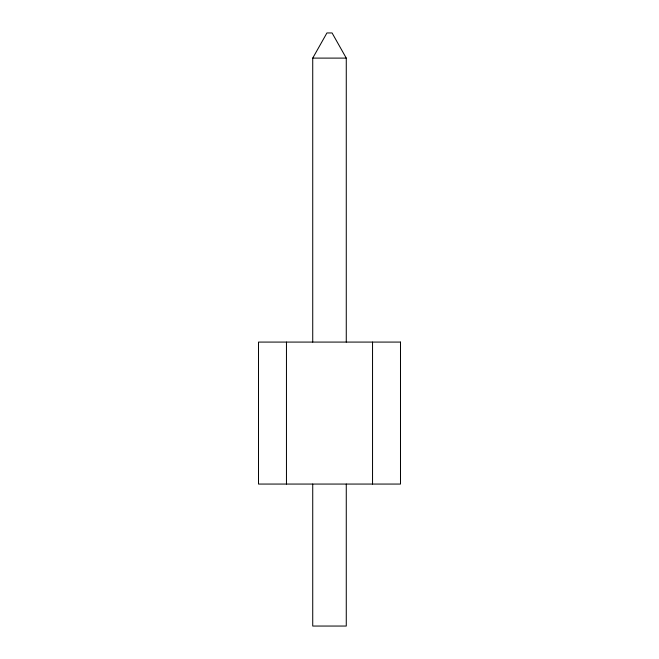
<?xml version="1.0" encoding="UTF-8"?>
<svg xmlns="http://www.w3.org/2000/svg" width="659" height="659" viewBox="0 0 659 659"><rect width="100%" height="100%" fill="white"/><g stroke="black" fill="none" stroke-linecap="round" stroke-linejoin="round"><path stroke-width="0.99" d="M312.728 342.079L312.728 58.107L326.93 32.95L332.07 32.95L346.272 58.107L346.272 342.079M312.728 58.107L346.272 58.107M372.541 342.079L372.541 484.06M346.272 484.06L346.272 626.05L312.728 626.05L312.728 484.06M286.459 342.079L286.459 484.06M400.491 342.079L258.509 342.079L258.509 484.06L400.491 484.06L400.491 342.079"/></g></svg>
